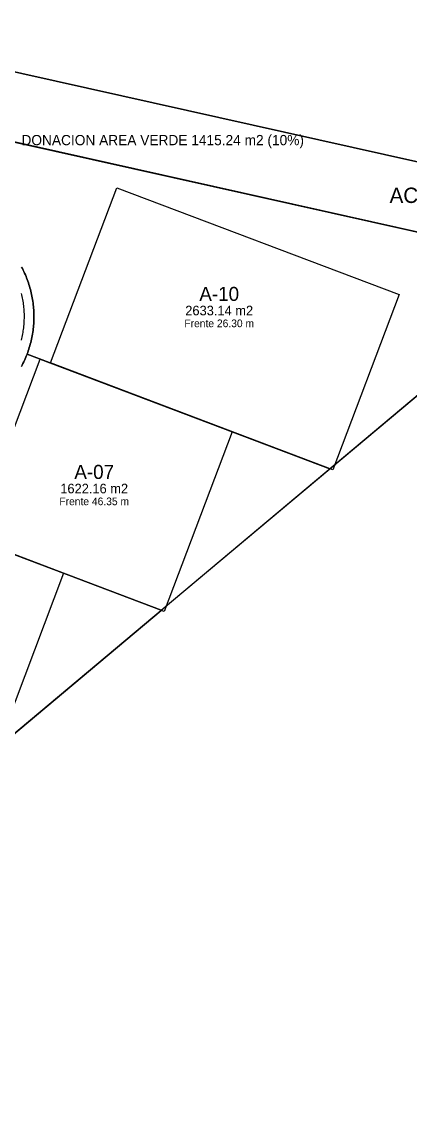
# Model space of a CAD drawing. Header units: metres. Extents: x 357856 to 358234, y 2285113 to 2285465.
# Drawn here: x 357977.8 to 358038.5, y 2285119.7 to 2285289.1 of the extents above; entities that cross this region are included whole.
import ezdxf
from ezdxf.enums import TextEntityAlignment as Align

# ---------------------------------------------------------------- set-up
doc = ezdxf.new("R2010")
doc.units = ezdxf.units.M
for name, color, linetype in [('ACCESO', 1, 'Continuous'), ('BODEGA-HUELLA', 30, 'Continuous'), ('DONACION-AREA-VERDE', 3, 'Continuous'), ('LOTES', 2, 'Continuous'), ('POLIGONO', 5, 'Continuous'), ('TEXTO', 7, 'Continuous'), ('VIAL-ARROYO', 8, 'Continuous'), ('VIAL-DERECHO-VIA', 9, 'Continuous')]:
    doc.layers.add(name, color=color, linetype=linetype)

msp = doc.modelspace()

# ---------------------------------------------------------------- linework, layer by layer
at = {"layer": 'BODEGA-HUELLA'}
for points in [[(357992.63, 2285263.15), (358036.72, 2285246.45), (358026.35, 2285219.08), (357982.26, 2285235.79), (357992.63, 2285263.15)], [(357980.67, 2285236.39), (358010.64, 2285225.04), (358000.01, 2285196.98), (357970.04, 2285208.34), (357980.67, 2285236.39)], [(357947.42, 2285216.91), (357984.3, 2285202.94), (357973.67, 2285174.88), (357936.79, 2285188.86), (357947.42, 2285216.91)]]:
    msp.add_lwpolyline(points, close=True, dxfattribs=at)
at = {"layer": 'DONACION-AREA-VERDE'}
for points in [[(358060.31, 2285262.57), (357941.63, 2285289.07)], [(357939.29, 2285278.59), (358057.1, 2285252.28)]]:
    msp.add_lwpolyline(points, dxfattribs=at)
at = {"layer": 'LOTES'}
for points in [[(358057.1, 2285252.31), (357975.21, 2285270.6)], [(357977.76, 2285250.76), (357977.89, 2285250.52), (357977.89, 2285250.52), (357977.89, 2285250.52), (357977.89, 2285250.52), (357978.01, 2285250.28), (357978.01, 2285250.28), (357978.01, 2285250.28), (357978.01, 2285250.28), (357978.13, 2285250.04), (357978.13, 2285250.04), (357978.13, 2285250.04), (357978.13, 2285250.04), (357978.24, 2285249.79), (357978.24, 2285249.79), (357978.24, 2285249.79), (357978.24, 2285249.79), (357978.35, 2285249.55), (357978.35, 2285249.55), (357978.35, 2285249.54), (357978.35, 2285249.54), (357978.45, 2285249.3), (357978.45, 2285249.3), (357978.45, 2285249.3), (357978.45, 2285249.3), (357978.55, 2285249.05), (357978.55, 2285249.05), (357978.55, 2285249.05), (357978.55, 2285249.05), (357978.65, 2285248.79), (357978.65, 2285248.79), (357978.65, 2285248.79), (357978.65, 2285248.79), (357978.74, 2285248.54), (357978.74, 2285248.54), (357978.74, 2285248.54), (357978.74, 2285248.54), (357978.83, 2285248.29), (357978.83, 2285248.28), (357978.83, 2285248.28), (357978.83, 2285248.28), (357978.91, 2285248.03), (357978.91, 2285248.03), (357978.91, 2285248.03), (357978.91, 2285248.03), (357978.99, 2285247.77), (357978.99, 2285247.77), (357978.99, 2285247.77), (357978.99, 2285247.77), (357979.07, 2285247.51), (357979.07, 2285247.51), (357979.07, 2285247.51), (357979.07, 2285247.51), (357979.14, 2285247.25), (357979.14, 2285247.25), (357979.14, 2285247.25), (357979.14, 2285247.25), (357979.21, 2285246.99), (357979.21, 2285246.99), (357979.21, 2285246.99), (357979.21, 2285246.99), (357979.27, 2285246.73), (357979.27, 2285246.73), (357979.27, 2285246.73), (357979.27, 2285246.73), (357979.33, 2285246.46), (357979.33, 2285246.46), (357979.33, 2285246.46), (357979.33, 2285246.46), (357979.38, 2285246.2), (357979.38, 2285246.2), (357979.38, 2285246.2), (357979.38, 2285246.2), (357979.43, 2285245.93), (357979.43, 2285245.93), (357979.43, 2285245.93), (357979.43, 2285245.93), (357979.48, 2285245.67), (357979.48, 2285245.67), (357979.48, 2285245.67), (357979.48, 2285245.67), (357979.52, 2285245.4), (357979.52, 2285245.4), (357979.52, 2285245.4), (357979.52, 2285245.4), (357979.56, 2285245.13), (357979.56, 2285245.13), (357979.56, 2285245.13), (357979.56, 2285245.13), (357979.59, 2285244.87), (357979.59, 2285244.87), (357979.59, 2285244.86), (357979.59, 2285244.86), (357979.62, 2285244.6), (357979.62, 2285244.6), (357979.62, 2285244.6), (357979.62, 2285244.6), (357979.64, 2285244.33), (357979.64, 2285244.33), (357979.64, 2285244.33), (357979.64, 2285244.33), (357979.66, 2285244.06), (357979.66, 2285244.06), (357979.66, 2285244.06), (357979.66, 2285244.06), (357979.68, 2285243.79), (357979.68, 2285243.79), (357979.68, 2285243.79), (357979.68, 2285243.79), (357979.69, 2285243.52), (357979.69, 2285243.52), (357979.69, 2285243.52), (357979.69, 2285243.52), (357979.69, 2285243.25), (357979.69, 2285243.25), (357979.69, 2285243.25), (357979.69, 2285243.25), (357979.69, 2285242.98), (357979.69, 2285242.98), (357979.69, 2285242.98), (357979.69, 2285242.98), (357979.69, 2285242.71), (357979.69, 2285242.71), (357979.69, 2285242.71), (357979.69, 2285242.71), (357979.68, 2285242.44), (357979.68, 2285242.44), (357979.68, 2285242.44), (357979.68, 2285242.44), (357979.67, 2285242.17), (357979.67, 2285242.17), (357979.67, 2285242.17), (357979.67, 2285242.17), (357979.66, 2285241.9), (357979.66, 2285241.9), (357979.66, 2285241.9), (357979.66, 2285241.9), (357979.64, 2285241.63), (357979.64, 2285241.63), (357979.64, 2285241.63), (357979.64, 2285241.63), (357979.61, 2285241.36), (357979.61, 2285241.36), (357979.61, 2285241.36), (357979.61, 2285241.36), (357979.58, 2285241.09), (357979.58, 2285241.09), (357979.58, 2285241.09), (357979.58, 2285241.09), (357979.55, 2285240.83), (357979.55, 2285240.83), (357979.55, 2285240.83), (357979.55, 2285240.83), (357979.51, 2285240.56), (357979.51, 2285240.56), (357979.51, 2285240.56), (357979.51, 2285240.56), (357979.47, 2285240.29), (357979.47, 2285240.29), (357979.47, 2285240.29), (357979.47, 2285240.29), (357979.42, 2285240.03), (357979.42, 2285240.03), (357979.42, 2285240.03), (357979.42, 2285240.03), (357979.37, 2285239.76), (357979.37, 2285239.76), (357979.37, 2285239.76), (357979.37, 2285239.76), (357979.31, 2285239.5), (357979.31, 2285239.5), (357979.31, 2285239.5), (357979.31, 2285239.5), (357979.25, 2285239.23), (357979.25, 2285239.23), (357979.25, 2285239.23), (357979.25, 2285239.23), (357979.19, 2285238.97), (357979.19, 2285238.97), (357979.19, 2285238.97), (357979.19, 2285238.97), (357979.12, 2285238.71), (357979.12, 2285238.71), (357979.12, 2285238.71), (357979.12, 2285238.71), (357979.05, 2285238.45), (357979.05, 2285238.45), (357979.05, 2285238.45), (357979.05, 2285238.45), (357978.97, 2285238.19), (357978.97, 2285238.19), (357978.97, 2285238.19), (357978.97, 2285238.19), (357978.89, 2285237.93), (357978.89, 2285237.93), (357978.89, 2285237.93), (357978.89, 2285237.93), (357978.81, 2285237.68), (357978.81, 2285237.68), (357978.81, 2285237.68), (357978.81, 2285237.68), (357978.72, 2285237.42), (357978.72, 2285237.42), (357978.72, 2285237.42), (357978.72, 2285237.42), (357978.63, 2285237.19), (357978.63, 2285237.19), (357978.63, 2285237.19), (357978.63, 2285237.18), (357978.63, 2285237.18), (357978.63, 2285237.18), (357978.63, 2285237.18), (357978.63, 2285237.18), (357978.63, 2285237.17), (357978.63, 2285237.17), (357978.63, 2285237.17), (357978.63, 2285237.17), (357978.63, 2285237.17), (357978.64, 2285237.17), (357978.64, 2285237.17), (357978.64, 2285237.16), (357978.64, 2285237.16), (357978.64, 2285237.16), (358025.9, 2285219.26), (358025.9, 2285219.25), (358025.9, 2285219.25), (358025.9, 2285219.25), (358025.91, 2285219.25), (358025.91, 2285219.25), (358025.91, 2285219.25), (358025.91, 2285219.25), (358025.91, 2285219.26), (358025.91, 2285219.26), (358025.92, 2285219.26), (358025.92, 2285219.26), (358052.21, 2285241.32)], [(357947.43, 2285216.91), (357999.56, 2285197.15), (357999.56, 2285197.15), (357999.57, 2285197.15), (357999.57, 2285197.15), (357999.57, 2285197.15), (357999.57, 2285197.15), (357999.57, 2285197.15), (357999.57, 2285197.15), (357999.57, 2285197.15), (357999.57, 2285197.15), (357999.57, 2285197.15), (357999.57, 2285197.15), (358025.9, 2285219.24), (358025.9, 2285219.24), (358025.9, 2285219.24), (358025.9, 2285219.24), (358025.9, 2285219.24), (358025.9, 2285219.24), (358025.9, 2285219.24), (358025.9, 2285219.25), (358025.9, 2285219.25), (358025.9, 2285219.25), (358025.9, 2285219.25), (358025.9, 2285219.25), (358025.9, 2285219.25), (358025.9, 2285219.25), (358025.9, 2285219.25), (358025.9, 2285219.25), (358025.9, 2285219.25), (358025.9, 2285219.25), (358025.9, 2285219.26), (358025.89, 2285219.26), (358025.89, 2285219.26), (358025.89, 2285219.26), (357978.63, 2285237.17), (357978.63, 2285237.17), (357978.63, 2285237.17), (357978.63, 2285237.17), (357978.63, 2285237.17), (357978.63, 2285237.17), (357978.63, 2285237.17), (357978.63, 2285237.17), (357978.63, 2285237.17), (357978.62, 2285237.17), (357978.62, 2285237.16), (357978.62, 2285237.16), (357978.62, 2285237.16), (357978.62, 2285237.16), (357978.62, 2285237.16), (357978.62, 2285237.16), (357978.62, 2285237.16), (357978.53, 2285236.92), (357978.53, 2285236.92), (357978.53, 2285236.92), (357978.53, 2285236.92), (357978.53, 2285236.92), (357978.42, 2285236.67), (357978.42, 2285236.67), (357978.42, 2285236.67), (357978.42, 2285236.67), (357978.42, 2285236.67), (357978.32, 2285236.42), (357978.32, 2285236.42), (357978.32, 2285236.42), (357978.32, 2285236.42), (357978.32, 2285236.42), (357978.21, 2285236.17), (357978.21, 2285236.17), (357978.21, 2285236.17), (357978.21, 2285236.17), (357978.21, 2285236.17), (357978.09, 2285235.93), (357978.09, 2285235.93), (357978.09, 2285235.93), (357978.09, 2285235.93), (357978.09, 2285235.93), (357977.98, 2285235.68), (357977.98, 2285235.68), (357977.98, 2285235.68), (357977.98, 2285235.68), (357977.98, 2285235.68), (357977.85, 2285235.44), (357977.85, 2285235.44), (357977.85, 2285235.44), (357977.85, 2285235.44), (357977.85, 2285235.44), (357977.73, 2285235.21)], [(357973.23, 2285175.05), (357999.56, 2285197.14), (357999.56, 2285197.14), (357999.56, 2285197.14), (357999.56, 2285197.14), (357999.56, 2285197.14), (357999.56, 2285197.14), (357999.56, 2285197.14), (357999.56, 2285197.15), (357999.56, 2285197.15), (357999.56, 2285197.15), (357999.56, 2285197.15), (357999.56, 2285197.15), (357999.56, 2285197.15), (357999.56, 2285197.15), (357999.56, 2285197.15), (357999.56, 2285197.15), (357999.56, 2285197.15), (357999.56, 2285197.15), (357999.56, 2285197.16), (357999.55, 2285197.16), (357999.55, 2285197.16), (357999.55, 2285197.16), (357947.43, 2285216.91)]]:
    msp.add_lwpolyline(points, dxfattribs=at)
at = {"layer": 'POLIGONO'}
msp.add_lwpolyline([(357879.27, 2285124.57), (357941.62, 2285289.07), (358060.31, 2285262.57), (358062.26, 2285261.77), (358063.93, 2285260.34), (358065.12, 2285258.56), (358065.64, 2285256.29), (358065.51, 2285254.15), (358063.95, 2285251.17), (357910.51, 2285122.42), (357905.46, 2285119.92), (357901.33, 2285119.68), (357879.27, 2285124.57)], close=True, dxfattribs=at)
at = {"layer": 'VIAL-ARROYO'}
msp.add_lwpolyline([(357977.74, 2285239.34), (357977.79, 2285239.58), (357977.79, 2285239.58), (357977.85, 2285239.82), (357977.85, 2285239.82), (357977.9, 2285240.06), (357977.9, 2285240.06), (357977.95, 2285240.3), (357977.95, 2285240.3), (357977.99, 2285240.54), (357977.99, 2285240.54), (357978.03, 2285240.78), (357978.03, 2285240.78), (357978.06, 2285241.02), (357978.06, 2285241.02), (357978.09, 2285241.27), (357978.09, 2285241.27), (357978.12, 2285241.51), (357978.12, 2285241.51), (357978.14, 2285241.76), (357978.14, 2285241.76), (357978.16, 2285242), (357978.16, 2285242), (357978.17, 2285242.25), (357978.17, 2285242.25), (357978.18, 2285242.49), (357978.18, 2285242.49), (357978.19, 2285242.74), (357978.19, 2285242.74), (357978.19, 2285242.98), (357978.19, 2285242.98), (357978.19, 2285243.23), (357978.19, 2285243.23), (357978.19, 2285243.47), (357978.19, 2285243.47), (357978.18, 2285243.72), (357978.18, 2285243.72), (357978.16, 2285243.96), (357978.16, 2285243.96), (357978.15, 2285244.21), (357978.15, 2285244.21), (357978.13, 2285244.45), (357978.13, 2285244.45), (357978.1, 2285244.7), (357978.1, 2285244.7), (357978.07, 2285244.94), (357978.07, 2285244.94), (357978.04, 2285245.18), (357978.04, 2285245.18), (357978, 2285245.43), (357978, 2285245.43), (357977.96, 2285245.67), (357977.96, 2285245.67), (357977.91, 2285245.91), (357977.91, 2285245.91), (357977.86, 2285246.15), (357977.86, 2285246.15), (357977.81, 2285246.39), (357977.81, 2285246.39), (357977.75, 2285246.63)], dxfattribs=at)
at = {"layer": 'VIAL-DERECHO-VIA'}
msp.add_lwpolyline([(357977.73, 2285235.21), (357977.85, 2285235.44), (357977.85, 2285235.44), (357977.98, 2285235.68), (357977.98, 2285235.68), (357978.09, 2285235.93), (357978.09, 2285235.93), (357978.21, 2285236.17), (357978.21, 2285236.17), (357978.32, 2285236.42), (357978.32, 2285236.42), (357978.42, 2285236.67), (357978.42, 2285236.67), (357978.53, 2285236.92), (357978.53, 2285236.92), (357978.62, 2285237.17), (357978.62, 2285237.17), (357978.72, 2285237.42), (357978.72, 2285237.42), (357978.81, 2285237.68), (357978.81, 2285237.68), (357978.89, 2285237.93), (357978.89, 2285237.93), (357978.97, 2285238.19), (357978.97, 2285238.19), (357979.05, 2285238.45), (357979.05, 2285238.45), (357979.12, 2285238.71), (357979.12, 2285238.71), (357979.19, 2285238.97), (357979.19, 2285238.97), (357979.25, 2285239.23), (357979.25, 2285239.23), (357979.31, 2285239.5), (357979.31, 2285239.5), (357979.37, 2285239.76), (357979.37, 2285239.76), (357979.42, 2285240.03), (357979.42, 2285240.03), (357979.47, 2285240.29), (357979.47, 2285240.29), (357979.51, 2285240.56), (357979.51, 2285240.56), (357979.55, 2285240.83), (357979.55, 2285240.83), (357979.58, 2285241.09), (357979.58, 2285241.09), (357979.61, 2285241.36), (357979.61, 2285241.36), (357979.64, 2285241.63), (357979.64, 2285241.63), (357979.66, 2285241.9), (357979.66, 2285241.9), (357979.67, 2285242.17), (357979.67, 2285242.17), (357979.68, 2285242.44), (357979.68, 2285242.44), (357979.69, 2285242.71), (357979.69, 2285242.71), (357979.69, 2285242.98), (357979.69, 2285242.98), (357979.69, 2285243.25), (357979.69, 2285243.25), (357979.69, 2285243.52), (357979.69, 2285243.52), (357979.68, 2285243.79), (357979.68, 2285243.79), (357979.66, 2285244.06), (357979.66, 2285244.06), (357979.64, 2285244.33), (357979.64, 2285244.33), (357979.62, 2285244.6), (357979.62, 2285244.6), (357979.59, 2285244.86), (357979.59, 2285244.87), (357979.56, 2285245.13), (357979.56, 2285245.13), (357979.52, 2285245.4), (357979.52, 2285245.4), (357979.48, 2285245.67), (357979.48, 2285245.67), (357979.43, 2285245.93), (357979.43, 2285245.93), (357979.38, 2285246.2), (357979.38, 2285246.2), (357979.33, 2285246.46), (357979.33, 2285246.46), (357979.27, 2285246.73), (357979.27, 2285246.73), (357979.21, 2285246.99), (357979.21, 2285246.99), (357979.14, 2285247.25), (357979.14, 2285247.25), (357979.07, 2285247.51), (357979.07, 2285247.51), (357978.99, 2285247.77), (357978.99, 2285247.77), (357978.91, 2285248.03), (357978.91, 2285248.03), (357978.83, 2285248.28), (357978.83, 2285248.28), (357978.74, 2285248.54), (357978.74, 2285248.54), (357978.65, 2285248.79), (357978.65, 2285248.79), (357978.55, 2285249.05), (357978.55, 2285249.05), (357978.45, 2285249.3), (357978.45, 2285249.3), (357978.35, 2285249.54), (357978.35, 2285249.55), (357978.24, 2285249.79), (357978.24, 2285249.79), (357978.13, 2285250.04), (357978.13, 2285250.04), (357978.01, 2285250.28), (357978.01, 2285250.28), (357977.89, 2285250.52), (357977.89, 2285250.52), (357977.76, 2285250.76)], dxfattribs=at)

# ---------------------------------------------------------------- texts
at = {"layer": 'ACCESO'}
msp.add_text('ACCESO MACROLOTE B', height=2.4, dxfattribs=at).set_placement((358054.13, 2285261.96), align=Align.MIDDLE_CENTER)
at = {"layer": 'DONACION-AREA-VERDE'}
msp.add_text('DONACION AREA VERDE 1415.24 m2 (10%)', height=1.6, dxfattribs=at).set_placement((357999.8, 2285270.58), align=Align.MIDDLE_CENTER)
at = {"layer": 'TEXTO'}
for s, height, p in [('A-10', 2.2, (358008.62, 2285246.56)), ('2633.14 m2', 1.5, (358008.62, 2285243.96)), ('Frente 26.30 m', 1.2, (358008.62, 2285241.96)), ('A-07', 2.2, (357989.1, 2285218.76)), ('1622.16 m2', 1.5, (357989.1, 2285216.16)), ('Frente 46.35 m', 1.2, (357989.1, 2285214.16))]:
    msp.add_text(s, height=height, dxfattribs=at).set_placement(p, align=Align.MIDDLE_CENTER)

doc.saveas('drawing.dxf')
